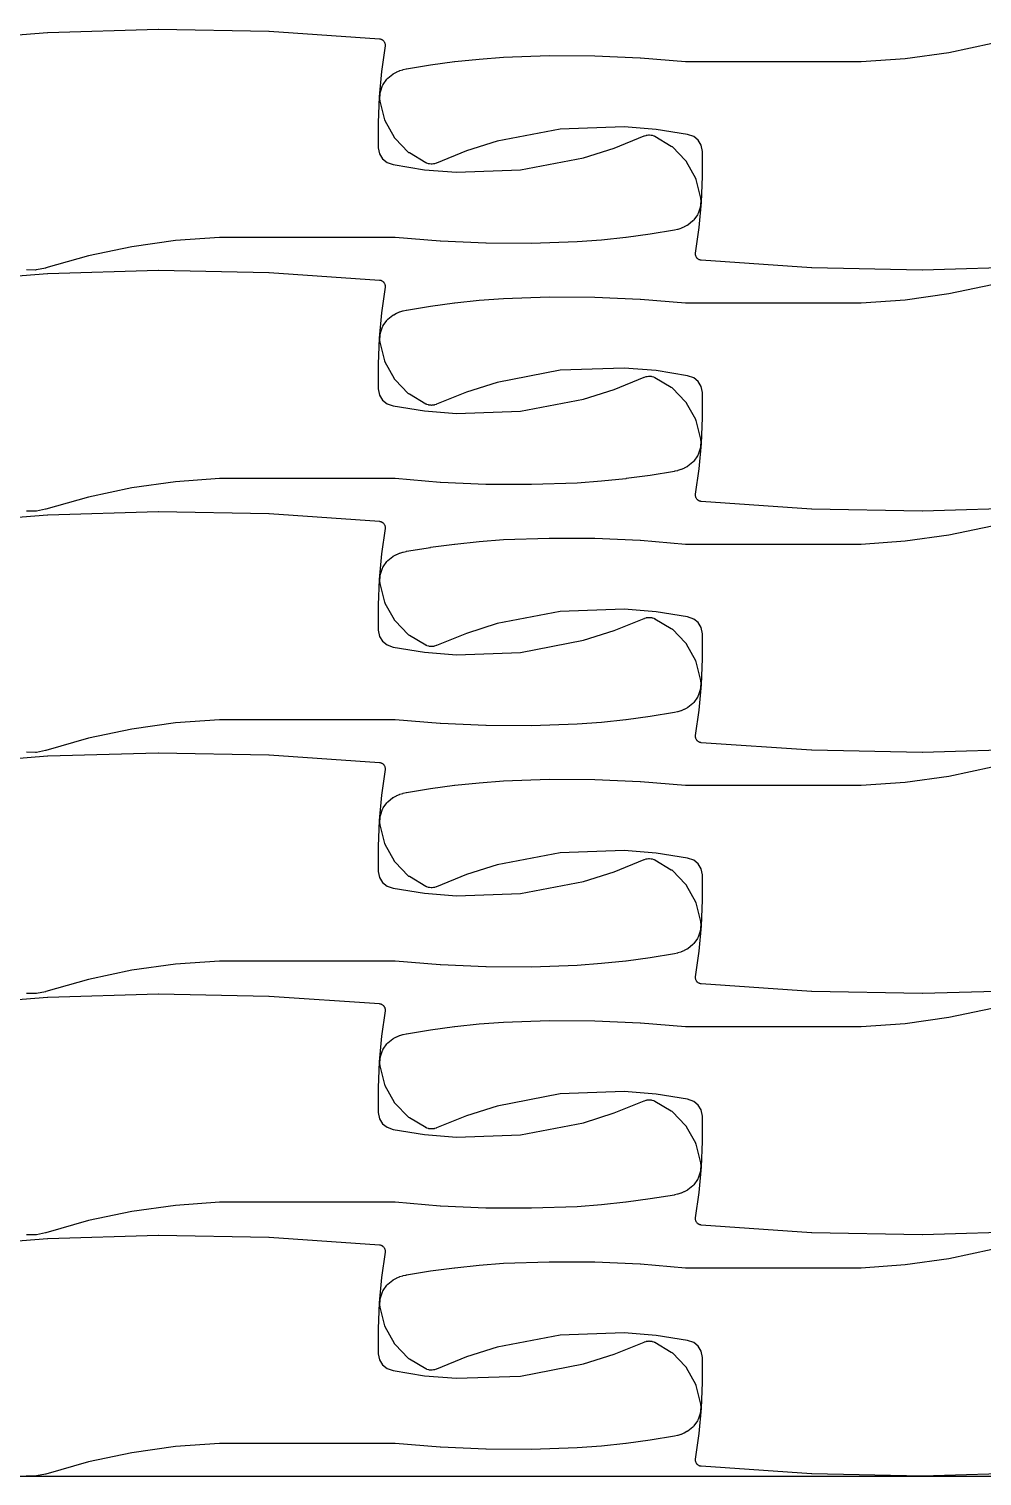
# Model space of a CAD drawing. Header units: metres. Extents: x 0 to 3000, y 0 to 1100.
# Drawn here: x 781 to 1159, y 0 to 574 of the extents above; entities that cross this region are included whole.
import ezdxf

# ---------------------------------------------------------------- set-up
doc = ezdxf.new("R2010")
doc.units = ezdxf.units.M

msp = doc.modelspace()

# ---------------------------------------------------------------- linework, layer by layer
at = {"color": 7}
msp.add_lwpolyline([(0, 0), (3000, 0), (3000, 1100), (0, 1100), (0, 0)], close=True, dxfattribs=at)
at = {"color": 1}
for points in [[(744.29, 569.62), (788.02, 573.08), (788.12, 573.08), (831.95, 574.39), (832.05, 574.39), (875.88, 573.53), (875.98, 573.53), (919.75, 570.51), (919.78, 570.51), (919.81, 570.51), (919.87, 570.5), (919.94, 570.49), (919.97, 570.48), (920, 570.48), (920.1, 570.46), (920.3, 570.41), (920.49, 570.34), (920.58, 570.3), (920.77, 570.21), (920.94, 570.1), (921.02, 570.04), (921.19, 569.92), (921.33, 569.78), (921.41, 569.7), (921.54, 569.55), (921.66, 569.38), (921.71, 569.29), (921.81, 569.11), (921.89, 568.92), (921.92, 568.83), (921.98, 568.63), (922.02, 568.44), (922.04, 568.33), (922.06, 568.13), (922.06, 567.93), (922.05, 567.82), (922.04, 567.75), (922.04, 567.67), (920.64, 557.55), (919.73, 547.44), (919.28, 537.29), (919.31, 527.28), (919.82, 524.82), (919.82, 524.82), (921, 522.86), (922.78, 521.42), (925.17, 520.58), (937.72, 518.57), (950.4, 517.54), (975.83, 518.45), (1000.81, 523.27), (1012.94, 527.11), (1024.89, 531.95), (1024.95, 531.97), (1025.01, 531.99), (1025.6, 532.19), (1025.8, 532.24), (1026.01, 532.28), (1026.62, 532.35), (1026.82, 532.36), (1027.03, 532.35), (1027.64, 532.29), (1027.84, 532.26), (1028.04, 532.21), (1028.64, 532.03), (1028.68, 532.02), (1028.71, 532), (1028.77, 531.98), (1028.82, 531.96), (1028.86, 531.94), (1028.9, 531.93), (1028.95, 531.9), (1029, 531.88), (1029.03, 531.86), (1029.07, 531.84), (1035.63, 527.93), (1035.78, 527.83), (1035.92, 527.72), (1036.04, 527.6), (1041.26, 522.2), (1041.38, 522.07), (1041.48, 521.93), (1041.57, 521.78), (1045.21, 515.22), (1045.29, 515.06), (1045.36, 514.89), (1045.41, 514.73), (1047.23, 507.31), (1047.24, 507.23), (1047.26, 507.15), (1047.26, 507.13), (1047.27, 507.12), (1047.27, 507.04), (1047.28, 506.96), (1047.28, 506.94), (1047.28, 506.92), (1047.28, 506.84), (1047.29, 506.76), (1047.19, 504.17), (1047.17, 503.98), (1047.14, 503.79), (1047.08, 503.61), (1046.27, 501.2), (1046.2, 501.03), (1046.12, 500.86), (1046.02, 500.7), (1044.56, 498.61), (1044.45, 498.46), (1044.31, 498.32), (1044.17, 498.2), (1042.15, 496.58), (1042.07, 496.53), (1042, 496.48), (1041.99, 496.47), (1041.99, 496.47), (1041.91, 496.42), (1041.83, 496.38), (1040.79, 495.83), (1040.63, 495.75), (1039.54, 495.3), (1039.38, 495.24), (1038.26, 494.88), (1038.09, 494.84), (1036.94, 494.58), (1036.89, 494.57), (1036.83, 494.55), (1027.29, 492.98), (1027.23, 492.97), (1017.65, 491.67), (1017.6, 491.66), (1007.98, 490.65), (1007.92, 490.64), (998.28, 489.91), (998.24, 489.91), (998.2, 489.9), (980.18, 489.28), (980.1, 489.28), (962.08, 489.37), (962, 489.37), (943.99, 490.17), (943.91, 490.18), (926.03, 491.68), (856.26, 491.68), (838.78, 490.45), (821.44, 488.01), (804.32, 484.38), (787.41, 479.55), (787.33, 479.53), (787.26, 479.51), (783.71, 478.78), (783.5, 478.75), (783.28, 478.74), (779.7, 478.78)], [(1179.16, 480.04), (1135.34, 478.74), (1135.24, 478.74), (1091.4, 479.6), (1091.31, 479.6), (1047.54, 482.61), (1047.51, 482.62), (1047.48, 482.62), (1047.41, 482.63), (1047.34, 482.64), (1047.31, 482.64), (1047.29, 482.65), (1047.19, 482.67), (1046.99, 482.72), (1046.79, 482.79), (1046.7, 482.83), (1046.52, 482.92), (1046.34, 483.02), (1046.26, 483.08), (1046.1, 483.21), (1045.95, 483.35), (1045.88, 483.42), (1045.75, 483.58), (1045.63, 483.75), (1045.57, 483.83), (1045.48, 484.01), (1045.4, 484.2), (1045.36, 484.3), (1045.3, 484.49), (1045.26, 484.69), (1045.25, 484.79), (1045.23, 484.99), (1045.23, 485.2), (1045.23, 485.3), (1045.24, 485.38), (1045.25, 485.46), (1046.64, 495.57), (1047.56, 505.69), (1048, 515.83), (1047.97, 525.84), (1047.47, 528.31), (1047.47, 528.31), (1046.28, 530.26), (1044.51, 531.71), (1042.12, 532.55), (1029.56, 534.56), (1016.88, 535.58), (991.46, 534.68), (966.47, 529.86), (954.35, 526.02), (942.39, 521.18), (942.33, 521.16), (942.27, 521.13), (941.68, 520.94), (941.48, 520.88), (941.28, 520.85), (940.67, 520.78), (940.46, 520.77), (940.26, 520.77), (939.65, 520.83), (939.44, 520.86), (939.24, 520.91), (938.65, 521.1), (938.61, 521.11), (938.57, 521.12), (938.52, 521.14), (938.46, 521.16), (938.43, 521.18), (938.39, 521.2), (938.34, 521.22), (938.29, 521.25), (938.25, 521.27), (938.22, 521.29), (931.66, 525.2), (931.51, 525.29), (931.37, 525.4), (931.24, 525.52), (926.02, 530.92), (925.91, 531.05), (925.8, 531.19), (925.71, 531.34), (922.07, 537.91), (921.99, 538.07), (921.93, 538.23), (921.88, 538.4), (920.06, 545.81), (920.04, 545.89), (920.02, 545.98), (920.02, 545.99), (920.02, 546.01), (920.01, 546.09), (920, 546.17), (920, 546.19), (920, 546.2), (920, 546.28), (920, 546.37), (920.1, 548.95), (920.11, 549.14), (920.15, 549.33), (920.2, 549.52), (921.01, 551.92), (921.08, 552.1), (921.17, 552.27), (921.27, 552.43), (922.72, 554.51), (922.84, 554.66), (922.97, 554.8), (923.12, 554.93), (925.14, 556.54), (925.21, 556.6), (925.29, 556.65), (925.29, 556.65), (925.3, 556.66), (925.38, 556.7), (925.46, 556.75), (926.5, 557.3), (926.66, 557.37), (927.74, 557.83), (927.9, 557.89), (929.02, 558.24), (929.19, 558.29), (930.34, 558.55), (930.4, 558.56), (930.46, 558.57), (940, 560.15), (940.05, 560.16), (949.63, 561.46), (949.69, 561.46), (959.3, 562.48), (959.36, 562.48), (969, 563.22), (969.04, 563.22), (969.08, 563.22), (987.11, 563.84), (987.18, 563.84), (1005.21, 563.75), (1005.29, 563.75), (1023.29, 562.95), (1023.37, 562.95), (1041.26, 561.45), (1111.03, 561.45), (1128.51, 562.68), (1145.84, 565.11), (1162.96, 568.74)], [(744.29, 473.87), (788.02, 477.33), (788.12, 477.34), (831.95, 478.64), (832.05, 478.64), (875.88, 477.78), (875.98, 477.78), (919.75, 474.76), (919.78, 474.76), (919.81, 474.76), (919.87, 474.75), (919.94, 474.74), (919.97, 474.73), (920, 474.73), (920.1, 474.71), (920.3, 474.66), (920.49, 474.59), (920.58, 474.55), (920.77, 474.46), (920.94, 474.35), (921.02, 474.3), (921.19, 474.17), (921.33, 474.03), (921.41, 473.96), (921.54, 473.8), (921.66, 473.63), (921.71, 473.54), (921.81, 473.36), (921.89, 473.18), (921.92, 473.08), (921.98, 472.89), (922.02, 472.69), (922.04, 472.59), (922.06, 472.38), (922.06, 472.18), (922.05, 472.08), (922.04, 472), (922.04, 471.92), (920.64, 461.81), (919.73, 451.69), (919.28, 441.55), (919.31, 431.54), (919.82, 429.07), (919.82, 429.07), (921, 427.12), (922.78, 425.67), (925.17, 424.83), (937.72, 422.82), (950.4, 421.79), (975.83, 422.7), (1000.81, 427.52), (1012.94, 431.36), (1024.89, 436.2), (1024.95, 436.22), (1025.01, 436.25), (1025.6, 436.44), (1025.8, 436.5), (1026.01, 436.53), (1026.62, 436.6), (1026.82, 436.61), (1027.03, 436.6), (1027.64, 436.55), (1027.84, 436.52), (1028.04, 436.47), (1028.64, 436.28), (1028.68, 436.27), (1028.71, 436.26), (1028.77, 436.23), (1028.82, 436.21), (1028.86, 436.2), (1028.9, 436.18), (1028.95, 436.15), (1029, 436.13), (1029.03, 436.11), (1029.07, 436.09), (1035.63, 432.18), (1035.78, 432.09), (1035.92, 431.98), (1036.04, 431.85), (1041.26, 426.46), (1041.38, 426.33), (1041.48, 426.19), (1041.57, 426.04), (1045.21, 419.47), (1045.29, 419.31), (1045.36, 419.15), (1045.41, 418.98), (1047.23, 411.56), (1047.24, 411.48), (1047.26, 411.4), (1047.26, 411.39), (1047.27, 411.37), (1047.27, 411.29), (1047.28, 411.21), (1047.28, 411.19), (1047.28, 411.18), (1047.28, 411.09), (1047.29, 411.01), (1047.19, 408.42), (1047.17, 408.23), (1047.14, 408.04), (1047.08, 407.86), (1046.27, 405.45), (1046.2, 405.28), (1046.12, 405.11), (1046.02, 404.95), (1044.56, 402.87), (1044.45, 402.72), (1044.31, 402.58), (1044.17, 402.45), (1042.15, 400.84), (1042.07, 400.78), (1042, 400.73), (1041.99, 400.73), (1041.99, 400.72), (1041.91, 400.68), (1041.83, 400.63), (1040.79, 400.08), (1040.63, 400.01), (1039.54, 399.55), (1039.38, 399.49), (1038.26, 399.13), (1038.09, 399.09), (1036.94, 398.83), (1036.89, 398.82), (1036.83, 398.81), (1027.29, 397.23), (1027.23, 397.22), (1017.65, 395.92), (1017.6, 395.91), (1007.98, 394.9), (1007.92, 394.89), (998.28, 394.16), (998.24, 394.16), (998.2, 394.16), (980.18, 393.54), (980.1, 393.54), (962.08, 393.62), (962, 393.63), (943.99, 394.43), (943.91, 394.43), (926.03, 395.93), (856.26, 395.93), (838.78, 394.7), (821.44, 392.26), (804.32, 388.63), (787.41, 383.8), (787.33, 383.79), (787.26, 383.77), (783.71, 383.03), (783.5, 383), (783.28, 382.99), (779.7, 383.04)], [(1179.16, 384.29), (1135.34, 382.99), (1135.24, 382.99), (1091.4, 383.85), (1091.31, 383.85), (1047.54, 386.87), (1047.51, 386.87), (1047.48, 386.87), (1047.41, 386.88), (1047.34, 386.89), (1047.31, 386.9), (1047.29, 386.9), (1047.19, 386.92), (1046.99, 386.97), (1046.79, 387.04), (1046.7, 387.08), (1046.52, 387.17), (1046.34, 387.28), (1046.26, 387.33), (1046.1, 387.46), (1045.95, 387.6), (1045.88, 387.67), (1045.75, 387.83), (1045.63, 388), (1045.57, 388.09), (1045.48, 388.26), (1045.4, 388.45), (1045.36, 388.55), (1045.3, 388.74), (1045.26, 388.94), (1045.25, 389.04), (1045.23, 389.25), (1045.23, 389.45), (1045.23, 389.55), (1045.24, 389.63), (1045.25, 389.71), (1046.64, 399.82), (1047.56, 409.94), (1048, 420.08), (1047.97, 430.09), (1047.47, 432.56), (1047.47, 432.56), (1046.28, 434.51), (1044.51, 435.96), (1042.12, 436.8), (1029.56, 438.81), (1016.88, 439.84), (991.46, 438.93), (966.47, 434.11), (954.35, 430.27), (942.39, 425.43), (942.33, 425.41), (942.27, 425.38), (941.68, 425.19), (941.48, 425.13), (941.28, 425.1), (940.67, 425.03), (940.46, 425.02), (940.26, 425.03), (939.65, 425.08), (939.44, 425.11), (939.24, 425.16), (938.65, 425.35), (938.61, 425.36), (938.57, 425.37), (938.52, 425.4), (938.46, 425.42), (938.43, 425.43), (938.39, 425.45), (938.34, 425.48), (938.29, 425.5), (938.25, 425.52), (938.22, 425.54), (931.66, 429.45), (931.51, 429.54), (931.37, 429.65), (931.24, 429.78), (926.02, 435.17), (925.91, 435.3), (925.8, 435.44), (925.71, 435.59), (922.07, 442.16), (921.99, 442.32), (921.93, 442.48), (921.88, 442.65), (920.06, 450.07), (920.04, 450.15), (920.02, 450.23), (920.02, 450.24), (920.02, 450.26), (920.01, 450.34), (920, 450.42), (920, 450.44), (920, 450.45), (920, 450.54), (920, 450.62), (920.1, 453.21), (920.11, 453.4), (920.15, 453.59), (920.2, 453.77), (921.01, 456.18), (921.08, 456.35), (921.17, 456.52), (921.27, 456.68), (922.72, 458.76), (922.84, 458.91), (922.97, 459.05), (923.12, 459.18), (925.14, 460.79), (925.21, 460.85), (925.29, 460.9), (925.29, 460.9), (925.3, 460.91), (925.38, 460.95), (925.46, 461), (926.5, 461.55), (926.66, 461.62), (927.74, 462.08), (927.9, 462.14), (929.02, 462.5), (929.19, 462.54), (930.34, 462.8), (930.4, 462.81), (930.46, 462.82), (940, 464.4), (940.05, 464.41), (949.63, 465.71), (949.69, 465.72), (959.3, 466.73), (959.36, 466.74), (969, 467.47), (969.04, 467.47), (969.08, 467.47), (987.11, 468.09), (987.18, 468.09), (1005.21, 468), (1005.29, 468), (1023.29, 467.2), (1023.37, 467.2), (1041.26, 465.7), (1111.03, 465.7), (1128.51, 466.93), (1145.84, 469.36), (1162.96, 473)], [(744.29, 378.12), (788.02, 381.58), (788.12, 381.59), (831.95, 382.89), (832.05, 382.89), (875.88, 382.03), (875.98, 382.03), (919.75, 379.01), (919.78, 379.01), (919.81, 379.01), (919.87, 379), (919.94, 378.99), (919.97, 378.99), (920, 378.98), (920.1, 378.96), (920.3, 378.91), (920.49, 378.84), (920.58, 378.8), (920.77, 378.71), (920.94, 378.61), (921.02, 378.55), (921.19, 378.42), (921.33, 378.28), (921.41, 378.21), (921.54, 378.05), (921.66, 377.88), (921.71, 377.8), (921.81, 377.62), (921.89, 377.43), (921.92, 377.33), (921.98, 377.14), (922.02, 376.94), (922.04, 376.84), (922.06, 376.64), (922.06, 376.43), (922.05, 376.33), (922.04, 376.25), (922.04, 376.17), (920.64, 366.06), (919.73, 355.94), (919.28, 345.8), (919.31, 335.79), (919.82, 333.32), (919.82, 333.32), (921, 331.37), (922.78, 329.92), (925.17, 329.08), (937.72, 327.07), (950.4, 326.05), (975.83, 326.95), (1000.81, 331.77), (1012.94, 335.61), (1024.89, 340.45), (1024.95, 340.47), (1025.01, 340.5), (1025.6, 340.69), (1025.8, 340.75), (1026.01, 340.78), (1026.62, 340.85), (1026.82, 340.86), (1027.03, 340.85), (1027.64, 340.8), (1027.84, 340.77), (1028.04, 340.72), (1028.64, 340.53), (1028.68, 340.52), (1028.71, 340.51), (1028.77, 340.49), (1028.82, 340.47), (1028.86, 340.45), (1028.9, 340.43), (1028.95, 340.41), (1029, 340.38), (1029.03, 340.36), (1029.07, 340.34), (1035.63, 336.43), (1035.78, 336.34), (1035.92, 336.23), (1036.04, 336.11), (1041.26, 330.71), (1041.38, 330.58), (1041.48, 330.44), (1041.57, 330.29), (1045.21, 323.72), (1045.29, 323.56), (1045.36, 323.4), (1045.41, 323.23), (1047.23, 315.82), (1047.24, 315.74), (1047.26, 315.65), (1047.26, 315.64), (1047.27, 315.62), (1047.27, 315.54), (1047.28, 315.46), (1047.28, 315.44), (1047.28, 315.43), (1047.28, 315.35), (1047.29, 315.26), (1047.19, 312.68), (1047.17, 312.48), (1047.14, 312.3), (1047.08, 312.11), (1046.27, 309.71), (1046.2, 309.53), (1046.12, 309.36), (1046.02, 309.2), (1044.56, 307.12), (1044.45, 306.97), (1044.31, 306.83), (1044.17, 306.7), (1042.15, 305.09), (1042.07, 305.03), (1042, 304.98), (1041.99, 304.98), (1041.99, 304.97), (1041.91, 304.93), (1041.83, 304.88), (1040.79, 304.33), (1040.63, 304.26), (1039.54, 303.8), (1039.38, 303.74), (1038.26, 303.39), (1038.09, 303.34), (1036.94, 303.08), (1036.89, 303.07), (1036.83, 303.06), (1027.29, 301.48), (1027.23, 301.47), (1017.65, 300.17), (1017.6, 300.17), (1007.98, 299.15), (1007.92, 299.15), (998.28, 298.41), (998.24, 298.41), (998.2, 298.41), (980.18, 297.79), (980.1, 297.79), (962.08, 297.88), (962, 297.88), (943.99, 298.68), (943.91, 298.68), (926.03, 300.18), (856.26, 300.18), (838.78, 298.95), (821.44, 296.52), (804.32, 292.89), (787.41, 288.05), (787.33, 288.04), (787.26, 288.02), (783.71, 287.28), (783.5, 287.25), (783.28, 287.24), (779.7, 287.29)], [(1179.16, 288.55), (1135.34, 287.24), (1135.24, 287.24), (1091.4, 288.1), (1091.31, 288.1), (1047.54, 291.12), (1047.51, 291.12), (1047.48, 291.12), (1047.41, 291.13), (1047.34, 291.14), (1047.31, 291.15), (1047.29, 291.15), (1047.19, 291.17), (1046.99, 291.22), (1046.79, 291.29), (1046.7, 291.33), (1046.52, 291.42), (1046.34, 291.53), (1046.26, 291.59), (1046.1, 291.71), (1045.95, 291.85), (1045.88, 291.93), (1045.75, 292.08), (1045.63, 292.25), (1045.57, 292.34), (1045.48, 292.52), (1045.4, 292.71), (1045.36, 292.8), (1045.3, 293), (1045.26, 293.19), (1045.25, 293.29), (1045.23, 293.5), (1045.23, 293.7), (1045.23, 293.81), (1045.24, 293.88), (1045.25, 293.96), (1046.64, 304.08), (1047.56, 314.19), (1048, 324.34), (1047.97, 334.35), (1047.47, 336.81), (1047.47, 336.81), (1046.28, 338.77), (1044.51, 340.21), (1042.12, 341.05), (1029.56, 343.06), (1016.88, 344.09), (991.46, 343.18), (966.47, 338.36), (954.35, 334.52), (942.39, 329.68), (942.33, 329.66), (942.27, 329.64), (941.68, 329.44), (941.48, 329.39), (941.28, 329.35), (940.67, 329.28), (940.46, 329.27), (940.26, 329.28), (939.65, 329.34), (939.44, 329.37), (939.24, 329.42), (938.65, 329.6), (938.61, 329.61), (938.57, 329.63), (938.52, 329.65), (938.46, 329.67), (938.43, 329.69), (938.39, 329.7), (938.34, 329.73), (938.29, 329.75), (938.25, 329.77), (938.22, 329.79), (931.66, 333.7), (931.51, 333.8), (931.37, 333.91), (931.24, 334.03), (926.02, 339.43), (925.91, 339.56), (925.8, 339.7), (925.71, 339.85), (922.07, 346.41), (921.99, 346.57), (921.93, 346.73), (921.88, 346.9), (920.06, 354.32), (920.04, 354.4), (920.02, 354.48), (920.02, 354.5), (920.02, 354.51), (920.01, 354.59), (920, 354.67), (920, 354.69), (920, 354.71), (920, 354.79), (920, 354.87), (920.1, 357.46), (920.11, 357.65), (920.15, 357.84), (920.2, 358.02), (921.01, 360.43), (921.08, 360.6), (921.17, 360.77), (921.27, 360.93), (922.72, 363.01), (922.84, 363.17), (922.97, 363.31), (923.12, 363.43), (925.14, 365.05), (925.21, 365.1), (925.29, 365.15), (925.29, 365.16), (925.3, 365.16), (925.38, 365.21), (925.46, 365.25), (926.5, 365.8), (926.66, 365.88), (927.74, 366.33), (927.9, 366.39), (929.02, 366.75), (929.19, 366.79), (930.34, 367.05), (930.4, 367.06), (930.46, 367.08), (940, 368.65), (940.05, 368.66), (949.63, 369.96), (949.69, 369.97), (959.3, 370.98), (959.36, 370.99), (969, 371.72), (969.04, 371.72), (969.08, 371.73), (987.11, 372.35), (987.18, 372.35), (1005.21, 372.26), (1005.29, 372.26), (1023.29, 371.46), (1023.37, 371.45), (1041.26, 369.95), (1111.03, 369.95), (1128.51, 371.18), (1145.84, 373.62), (1162.96, 377.25)], [(744.29, 282.38), (788.02, 285.84), (788.12, 285.84), (831.95, 287.14), (832.05, 287.14), (875.88, 286.29), (875.98, 286.28), (919.75, 283.27), (919.78, 283.26), (919.81, 283.26), (919.87, 283.25), (919.94, 283.24), (919.97, 283.24), (920, 283.23), (920.1, 283.21), (920.3, 283.16), (920.49, 283.09), (920.58, 283.05), (920.77, 282.96), (920.94, 282.86), (921.02, 282.8), (921.19, 282.68), (921.33, 282.53), (921.41, 282.46), (921.54, 282.3), (921.66, 282.14), (921.71, 282.05), (921.81, 281.87), (921.89, 281.68), (921.92, 281.59), (921.98, 281.39), (922.02, 281.19), (922.04, 281.09), (922.06, 280.89), (922.06, 280.68), (922.05, 280.58), (922.04, 280.5), (922.04, 280.42), (920.64, 270.31), (919.73, 260.2), (919.28, 250.05), (919.31, 240.04), (919.82, 237.57), (919.82, 237.57), (921, 235.62), (922.78, 234.17), (925.17, 233.33), (937.72, 231.32), (950.4, 230.3), (975.83, 231.2), (1000.81, 236.02), (1012.94, 239.86), (1024.89, 244.71), (1024.95, 244.73), (1025.01, 244.75), (1025.6, 244.95), (1025.8, 245), (1026.01, 245.03), (1026.62, 245.1), (1026.82, 245.12), (1027.03, 245.11), (1027.64, 245.05), (1027.84, 245.02), (1028.04, 244.97), (1028.64, 244.79), (1028.68, 244.77), (1028.71, 244.76), (1028.77, 244.74), (1028.82, 244.72), (1028.86, 244.7), (1028.9, 244.69), (1028.95, 244.66), (1029, 244.63), (1029.03, 244.61), (1029.07, 244.59), (1035.63, 240.69), (1035.78, 240.59), (1035.92, 240.48), (1036.04, 240.36), (1041.26, 234.96), (1041.38, 234.83), (1041.48, 234.69), (1041.57, 234.54), (1045.21, 227.97), (1045.29, 227.82), (1045.36, 227.65), (1045.41, 227.48), (1047.23, 220.07), (1047.24, 219.99), (1047.26, 219.91), (1047.26, 219.89), (1047.27, 219.88), (1047.27, 219.79), (1047.28, 219.71), (1047.28, 219.7), (1047.28, 219.68), (1047.28, 219.6), (1047.29, 219.52), (1047.19, 216.93), (1047.17, 216.74), (1047.14, 216.55), (1047.08, 216.36), (1046.27, 213.96), (1046.2, 213.78), (1046.12, 213.61), (1046.02, 213.45), (1044.56, 211.37), (1044.45, 211.22), (1044.31, 211.08), (1044.17, 210.95), (1042.15, 209.34), (1042.07, 209.29), (1042, 209.23), (1041.99, 209.23), (1041.99, 209.23), (1041.91, 209.18), (1041.83, 209.13), (1040.79, 208.59), (1040.63, 208.51), (1039.54, 208.06), (1039.38, 208), (1038.26, 207.64), (1038.09, 207.59), (1036.94, 207.33), (1036.89, 207.32), (1036.83, 207.31), (1027.29, 205.73), (1027.23, 205.72), (1017.65, 204.43), (1017.6, 204.42), (1007.98, 203.4), (1007.92, 203.4), (998.28, 202.67), (998.24, 202.66), (998.2, 202.66), (980.18, 202.04), (980.1, 202.04), (962.08, 202.13), (962, 202.13), (943.99, 202.93), (943.91, 202.94), (926.03, 204.44), (856.26, 204.44), (838.78, 203.21), (821.44, 200.77), (804.32, 197.14), (787.41, 192.31), (787.33, 192.29), (787.26, 192.27), (783.71, 191.54), (783.5, 191.5), (783.28, 191.5), (779.7, 191.54)], [(1179.16, 192.8), (1135.34, 191.5), (1135.24, 191.5), (1091.4, 192.35), (1091.31, 192.36), (1047.54, 195.37), (1047.51, 195.38), (1047.48, 195.38), (1047.41, 195.39), (1047.34, 195.39), (1047.31, 195.4), (1047.29, 195.41), (1047.19, 195.43), (1046.99, 195.48), (1046.79, 195.55), (1046.7, 195.59), (1046.52, 195.67), (1046.34, 195.78), (1046.26, 195.84), (1046.1, 195.96), (1045.95, 196.1), (1045.88, 196.18), (1045.75, 196.33), (1045.63, 196.5), (1045.57, 196.59), (1045.48, 196.77), (1045.4, 196.96), (1045.36, 197.05), (1045.3, 197.25), (1045.26, 197.45), (1045.25, 197.55), (1045.23, 197.75), (1045.23, 197.96), (1045.23, 198.06), (1045.24, 198.14), (1045.25, 198.22), (1046.64, 208.33), (1047.56, 218.44), (1048, 228.59), (1047.97, 238.6), (1047.47, 241.06), (1047.47, 241.06), (1046.28, 243.02), (1044.51, 244.46), (1042.12, 245.31), (1029.56, 247.31), (1016.88, 248.34), (991.46, 247.43), (966.47, 242.62), (954.35, 238.77), (942.39, 233.93), (942.33, 233.91), (942.27, 233.89), (941.68, 233.69), (941.48, 233.64), (941.28, 233.6), (940.67, 233.54), (940.46, 233.52), (940.26, 233.53), (939.65, 233.59), (939.44, 233.62), (939.24, 233.67), (938.65, 233.85), (938.61, 233.87), (938.57, 233.88), (938.52, 233.9), (938.46, 233.92), (938.43, 233.94), (938.39, 233.95), (938.34, 233.98), (938.29, 234), (938.25, 234.03), (938.22, 234.05), (931.66, 237.95), (931.51, 238.05), (931.37, 238.16), (931.24, 238.28), (926.02, 243.68), (925.91, 243.81), (925.8, 243.95), (925.71, 244.1), (922.07, 250.66), (921.99, 250.82), (921.93, 250.99), (921.88, 251.16), (920.06, 258.57), (920.04, 258.65), (920.02, 258.73), (920.02, 258.75), (920.02, 258.76), (920.01, 258.85), (920, 258.93), (920, 258.94), (920, 258.96), (920, 259.04), (920, 259.12), (920.1, 261.71), (920.11, 261.9), (920.15, 262.09), (920.2, 262.27), (921.01, 264.68), (921.08, 264.86), (921.17, 265.03), (921.27, 265.19), (922.72, 267.27), (922.84, 267.42), (922.97, 267.56), (923.12, 267.69), (925.14, 269.3), (925.21, 269.35), (925.29, 269.41), (925.29, 269.41), (925.3, 269.41), (925.38, 269.46), (925.46, 269.5), (926.5, 270.05), (926.66, 270.13), (927.74, 270.58), (927.9, 270.64), (929.02, 271), (929.19, 271.05), (930.34, 271.31), (930.4, 271.32), (930.46, 271.33), (940, 272.91), (940.05, 272.92), (949.63, 274.21), (949.69, 274.22), (959.3, 275.24), (959.36, 275.24), (969, 275.97), (969.04, 275.97), (969.08, 275.98), (987.11, 276.6), (987.18, 276.6), (1005.21, 276.51), (1005.29, 276.51), (1023.29, 275.71), (1023.37, 275.7), (1041.26, 274.2), (1111.03, 274.2), (1128.51, 275.43), (1145.84, 277.87), (1162.96, 281.5)], [(744.29, 186.63), (788.02, 190.09), (788.12, 190.09), (831.95, 191.4), (832.05, 191.4), (875.88, 190.54), (875.98, 190.53), (919.75, 187.52), (919.78, 187.52), (919.81, 187.51), (919.87, 187.5), (919.94, 187.5), (919.97, 187.49), (920, 187.49), (920.1, 187.47), (920.3, 187.42), (920.49, 187.35), (920.58, 187.31), (920.77, 187.22), (920.94, 187.11), (921.02, 187.05), (921.19, 186.93), (921.33, 186.79), (921.41, 186.71), (921.54, 186.56), (921.66, 186.39), (921.71, 186.3), (921.81, 186.12), (921.89, 185.93), (921.92, 185.84), (921.98, 185.64), (922.02, 185.44), (922.04, 185.34), (922.06, 185.14), (922.06, 184.94), (922.05, 184.83), (922.04, 184.75), (922.04, 184.68), (920.64, 174.56), (919.73, 164.45), (919.28, 154.3), (919.31, 144.29), (919.82, 141.83), (919.82, 141.83), (921, 139.87), (922.78, 138.43), (925.17, 137.58), (937.72, 135.58), (950.4, 134.55), (975.83, 135.46), (1000.81, 140.27), (1012.94, 144.12), (1024.89, 148.96), (1024.95, 148.98), (1025.01, 149), (1025.6, 149.2), (1025.8, 149.25), (1026.01, 149.29), (1026.62, 149.36), (1026.82, 149.37), (1027.03, 149.36), (1027.64, 149.3), (1027.84, 149.27), (1028.04, 149.22), (1028.64, 149.04), (1028.68, 149.02), (1028.71, 149.01), (1028.77, 148.99), (1028.82, 148.97), (1028.86, 148.95), (1028.9, 148.94), (1028.95, 148.91), (1029, 148.89), (1029.03, 148.87), (1029.07, 148.85), (1035.63, 144.94), (1035.78, 144.84), (1035.92, 144.73), (1036.04, 144.61), (1041.26, 139.21), (1041.38, 139.08), (1041.48, 138.94), (1041.57, 138.79), (1045.21, 132.23), (1045.29, 132.07), (1045.36, 131.9), (1045.41, 131.73), (1047.23, 124.32), (1047.24, 124.24), (1047.26, 124.16), (1047.26, 124.14), (1047.27, 124.13), (1047.27, 124.05), (1047.28, 123.96), (1047.28, 123.95), (1047.28, 123.93), (1047.28, 123.85), (1047.29, 123.77), (1047.19, 121.18), (1047.17, 120.99), (1047.14, 120.8), (1047.08, 120.62), (1046.27, 118.21), (1046.2, 118.03), (1046.12, 117.86), (1046.02, 117.7), (1044.56, 115.62), (1044.45, 115.47), (1044.31, 115.33), (1044.17, 115.21), (1042.15, 113.59), (1042.07, 113.54), (1042, 113.49), (1041.99, 113.48), (1041.99, 113.48), (1041.91, 113.43), (1041.83, 113.39), (1040.79, 112.84), (1040.63, 112.76), (1039.54, 112.31), (1039.38, 112.25), (1038.26, 111.89), (1038.09, 111.84), (1036.94, 111.58), (1036.89, 111.57), (1036.83, 111.56), (1027.29, 109.98), (1027.23, 109.98), (1017.65, 108.68), (1017.6, 108.67), (1007.98, 107.66), (1007.92, 107.65), (998.28, 106.92), (998.24, 106.92), (998.2, 106.91), (980.18, 106.29), (980.1, 106.29), (962.08, 106.38), (962, 106.38), (943.99, 107.18), (943.91, 107.19), (926.03, 108.69), (856.26, 108.69), (838.78, 107.46), (821.44, 105.02), (804.32, 101.39), (787.41, 96.56), (787.33, 96.54), (787.26, 96.52), (783.71, 95.79), (783.5, 95.76), (783.28, 95.75), (779.7, 95.79)], [(1179.16, 97.05), (1135.34, 95.75), (1135.24, 95.75), (1091.4, 96.6), (1091.31, 96.61), (1047.54, 99.62), (1047.51, 99.63), (1047.48, 99.63), (1047.41, 99.64), (1047.34, 99.65), (1047.31, 99.65), (1047.29, 99.66), (1047.19, 99.68), (1046.99, 99.73), (1046.79, 99.8), (1046.7, 99.84), (1046.52, 99.93), (1046.34, 100.03), (1046.26, 100.09), (1046.1, 100.22), (1045.95, 100.36), (1045.88, 100.43), (1045.75, 100.59), (1045.63, 100.76), (1045.57, 100.84), (1045.48, 101.02), (1045.4, 101.21), (1045.36, 101.31), (1045.3, 101.5), (1045.26, 101.7), (1045.25, 101.8), (1045.23, 102), (1045.23, 102.21), (1045.23, 102.31), (1045.24, 102.39), (1045.25, 102.47), (1046.64, 112.58), (1047.56, 122.7), (1048, 132.84), (1047.97, 142.85), (1047.47, 145.32), (1047.47, 145.32), (1046.28, 147.27), (1044.51, 148.72), (1042.12, 149.56), (1029.56, 151.57), (1016.88, 152.59), (991.46, 151.69), (966.47, 146.87), (954.35, 143.03), (942.39, 138.19), (942.33, 138.16), (942.27, 138.14), (941.68, 137.95), (941.48, 137.89), (941.28, 137.86), (940.67, 137.79), (940.46, 137.78), (940.26, 137.78), (939.65, 137.84), (939.44, 137.87), (939.24, 137.92), (938.65, 138.1), (938.61, 138.12), (938.57, 138.13), (938.52, 138.15), (938.46, 138.17), (938.43, 138.19), (938.39, 138.21), (938.34, 138.23), (938.29, 138.26), (938.25, 138.28), (938.22, 138.3), (931.66, 142.2), (931.51, 142.3), (931.37, 142.41), (931.24, 142.53), (926.02, 147.93), (925.91, 148.06), (925.8, 148.2), (925.71, 148.35), (922.07, 154.92), (921.99, 155.07), (921.93, 155.24), (921.88, 155.41), (920.06, 162.82), (920.04, 162.9), (920.02, 162.98), (920.02, 163), (920.02, 163.02), (920.01, 163.1), (920, 163.18), (920, 163.2), (920, 163.21), (920, 163.29), (920, 163.38), (920.1, 165.96), (920.11, 166.15), (920.15, 166.34), (920.2, 166.53), (921.01, 168.93), (921.08, 169.11), (921.17, 169.28), (921.27, 169.44), (922.72, 171.52), (922.84, 171.67), (922.97, 171.81), (923.12, 171.94), (925.14, 173.55), (925.21, 173.6), (925.29, 173.66), (925.29, 173.66), (925.3, 173.67), (925.38, 173.71), (925.46, 173.76), (926.5, 174.31), (926.66, 174.38), (927.74, 174.83), (927.9, 174.89), (929.02, 175.25), (929.19, 175.3), (930.34, 175.56), (930.4, 175.57), (930.46, 175.58), (940, 177.16), (940.05, 177.17), (949.63, 178.46), (949.69, 178.47), (959.3, 179.49), (959.36, 179.49), (969, 180.23), (969.04, 180.23), (969.08, 180.23), (987.11, 180.85), (987.18, 180.85), (1005.21, 180.76), (1005.29, 180.76), (1023.29, 179.96), (1023.37, 179.96), (1041.26, 178.45), (1111.03, 178.45), (1128.51, 179.69), (1145.84, 182.12), (1162.96, 185.75)], [(744.29, 90.88), (788.02, 94.34), (788.12, 94.35), (831.95, 95.65), (832.05, 95.65), (875.88, 94.79), (875.98, 94.79), (919.75, 91.77), (919.78, 91.77), (919.81, 91.77), (919.87, 91.76), (919.94, 91.75), (919.97, 91.74), (920, 91.74), (920.1, 91.72), (920.3, 91.67), (920.49, 91.6), (920.58, 91.56), (920.77, 91.47), (920.94, 91.36), (921.02, 91.3), (921.19, 91.18), (921.33, 91.04), (921.41, 90.96), (921.54, 90.81), (921.66, 90.64), (921.71, 90.55), (921.81, 90.37), (921.89, 90.19), (921.92, 90.09), (921.98, 89.9), (922.02, 89.7), (922.04, 89.6), (922.06, 89.39), (922.06, 89.19), (922.05, 89.09), (922.04, 89.01), (922.04, 88.93), (920.64, 78.81), (919.73, 68.7), (919.28, 58.55), (919.31, 48.54), (919.82, 46.08), (919.82, 46.08), (921, 44.13), (922.78, 42.68), (925.17, 41.84), (937.72, 39.83), (950.4, 38.8), (975.83, 39.71), (1000.81, 44.53), (1012.94, 48.37), (1024.89, 53.21), (1024.95, 53.23), (1025.01, 53.25), (1025.6, 53.45), (1025.8, 53.5), (1026.01, 53.54), (1026.62, 53.61), (1026.82, 53.62), (1027.03, 53.61), (1027.64, 53.55), (1027.84, 53.52), (1028.04, 53.47), (1028.64, 53.29), (1028.68, 53.28), (1028.71, 53.26), (1028.77, 53.24), (1028.82, 53.22), (1028.86, 53.21), (1028.9, 53.19), (1028.95, 53.16), (1029, 53.14), (1029.03, 53.12), (1029.07, 53.1), (1035.63, 49.19), (1035.78, 49.09), (1035.92, 48.98), (1036.04, 48.86), (1041.26, 43.47), (1041.38, 43.33), (1041.48, 43.19), (1041.57, 43.05), (1045.21, 36.48), (1045.29, 36.32), (1045.36, 36.16), (1045.41, 35.99), (1047.23, 28.57), (1047.24, 28.49), (1047.26, 28.41), (1047.26, 28.4), (1047.27, 28.38), (1047.27, 28.3), (1047.28, 28.22), (1047.28, 28.2), (1047.28, 28.18), (1047.28, 28.1), (1047.29, 28.02), (1047.19, 25.43), (1047.17, 25.24), (1047.14, 25.05), (1047.08, 24.87), (1046.27, 22.46), (1046.2, 22.29), (1046.12, 22.12), (1046.02, 21.96), (1044.56, 19.88), (1044.45, 19.72), (1044.31, 19.58), (1044.17, 19.46), (1042.15, 17.84), (1042.07, 17.79), (1042, 17.74), (1041.99, 17.73), (1041.99, 17.73), (1041.91, 17.68), (1041.83, 17.64), (1040.79, 17.09), (1040.63, 17.02), (1039.54, 16.56), (1039.38, 16.5), (1038.26, 16.14), (1038.09, 16.1), (1036.94, 15.84), (1036.89, 15.83), (1036.83, 15.81), (1027.29, 14.24), (1027.23, 14.23), (1017.65, 12.93), (1017.6, 12.92), (1007.98, 11.91), (1007.92, 11.9), (998.28, 11.17), (998.24, 11.17), (998.2, 11.17), (980.18, 10.55), (980.1, 10.54), (962.08, 10.63), (962, 10.64), (943.99, 11.44), (943.91, 11.44), (926.03, 12.94), (856.26, 12.94), (838.78, 11.71), (821.44, 9.27), (804.32, 5.64), (787.41, 0.81), (787.33, 0.79), (787.26, 0.78), (783.71, 0.04), (783.5, 0.01), (783.28, 0), (779.7, 0.05)], [(1179.16, 1.3), (1135.34, 0), (1135.24, 0), (1091.4, 0.86), (1091.31, 0.86), (1047.54, 3.88), (1047.51, 3.88), (1047.48, 3.88), (1047.41, 3.89), (1047.34, 3.9), (1047.31, 3.91), (1047.29, 3.91), (1047.19, 3.93), (1046.99, 3.98), (1046.79, 4.05), (1046.7, 4.09), (1046.52, 4.18), (1046.34, 4.29), (1046.26, 4.34), (1046.1, 4.47), (1045.95, 4.61), (1045.88, 4.68), (1045.75, 4.84), (1045.63, 5.01), (1045.57, 5.09), (1045.48, 5.27), (1045.4, 5.46), (1045.36, 5.56), (1045.3, 5.75), (1045.26, 5.95), (1045.25, 6.05), (1045.23, 6.26), (1045.23, 6.46), (1045.23, 6.56), (1045.24, 6.64), (1045.25, 6.72), (1046.64, 16.83), (1047.56, 26.95), (1048, 37.09), (1047.97, 47.1), (1047.47, 49.57), (1047.47, 49.57), (1046.28, 51.52), (1044.51, 52.97), (1042.12, 53.81), (1029.56, 55.82), (1016.88, 56.84), (991.46, 55.94), (966.47, 51.12), (954.35, 47.28), (942.39, 42.44), (942.33, 42.42), (942.27, 42.39), (941.68, 42.2), (941.48, 42.14), (941.28, 42.11), (940.67, 42.04), (940.46, 42.03), (940.26, 42.04), (939.65, 42.09), (939.44, 42.12), (939.24, 42.17), (938.65, 42.36), (938.61, 42.37), (938.57, 42.38), (938.52, 42.4), (938.46, 42.42), (938.43, 42.44), (938.39, 42.46), (938.34, 42.48), (938.29, 42.51), (938.25, 42.53), (938.22, 42.55), (931.66, 46.46), (931.51, 46.55), (931.37, 46.66), (931.24, 46.78), (926.02, 52.18), (925.91, 52.31), (925.8, 52.45), (925.71, 52.6), (922.07, 59.17), (921.99, 59.33), (921.93, 59.49), (921.88, 59.66), (920.06, 67.08), (920.04, 67.16), (920.02, 67.24), (920.02, 67.25), (920.02, 67.27), (920.01, 67.35), (920, 67.43), (920, 67.45), (920, 67.46), (920, 67.55), (920, 67.63), (920.1, 70.21), (920.11, 70.41), (920.15, 70.59), (920.2, 70.78), (921.01, 73.18), (921.08, 73.36), (921.17, 73.53), (921.27, 73.69), (922.72, 75.77), (922.84, 75.92), (922.97, 76.06), (923.12, 76.19), (925.14, 77.8), (925.21, 77.86), (925.29, 77.91), (925.29, 77.91), (925.3, 77.92), (925.38, 77.96), (925.46, 78.01), (926.5, 78.56), (926.66, 78.63), (927.74, 79.09), (927.9, 79.15), (929.02, 79.5), (929.19, 79.55), (930.34, 79.81), (930.4, 79.82), (930.46, 79.83), (940, 81.41), (940.05, 81.42), (949.63, 82.72), (949.69, 82.72), (959.3, 83.74), (959.36, 83.74), (969, 84.48), (969.04, 84.48), (969.08, 84.48), (987.11, 85.1), (987.18, 85.1), (1005.21, 85.01), (1005.29, 85.01), (1023.29, 84.21), (1023.37, 84.21), (1041.26, 82.71), (1111.03, 82.71), (1128.51, 83.94), (1145.84, 86.37), (1162.96, 90)]]:
    msp.add_lwpolyline(points, dxfattribs=at)

doc.saveas('drawing.dxf')
